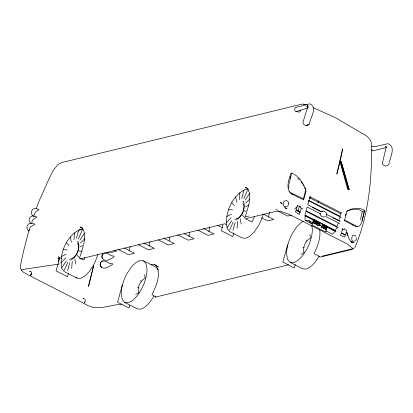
<?xml version="1.0" encoding="UTF-8"?>
<svg xmlns="http://www.w3.org/2000/svg" width="413" height="413" viewBox="0 0 413 413"><rect width="100%" height="100%" fill="white"/><g stroke="black" fill="none" stroke-linecap="round" stroke-linejoin="round"><path stroke-width="0.62" d="M31.207 273.685L30.846 275.079C32.343 273.938 31.78 270.902 29.581 271.269L29.979 271.418M84.397 240.335L84.65 235.42L83.989 231.29L82.461 228.374L80.163 226.861L82.455 227.904M83.137 230.031L79.554 229.711C66.116 236.541 58.687 254.32 61.945 268.863L64.397 271.697L76.906 278.078L80.489 278.398L84.768 276.168L89.234 271.656L93.338 265.409A26.866 13.206 -63 0 0 97.773 254.454M248.487 189.928L244.909 189.608C231.466 196.438 224.037 214.218 227.3 228.761L229.752 231.595L242.255 237.976L245.838 238.296L250.118 236.066L254.584 231.554L258.688 225.307A26.866 13.206 -63 0 0 263.127 214.352M305.145 216.2L304.99 219.644M71.681 268.367L72.244 261.346M73.963 239.7L74.526 232.679M237.036 228.265L237.594 221.244M239.318 199.598L239.876 192.582M302.492 208.322L302.388 208.988M305.377 214.388L305.806 211.848M288.79 185.323L288.914 184.451M30.557 223.066C27.351 220.377 29.927 214.93 34.093 216.02L34.036 216.355L36.272 216.608L36.793 217.217L32.957 219.489L31.827 221.766L32.023 222.659M129.264 250.944L130.1 246.607M149.155 246.122L149.991 241.786M169.17 240.676L169.882 236.959M188.937 236.473L189.779 232.137M208.833 231.647L209.789 226.691M268.507 217.176L269.462 212.22M310.086 198.235L310.323 197.001M83.596 244.32L84.386 240.48M360.544 219.623L362.242 211.42C358.025 207.708 350.988 209.489 347.312 210.914M388.855 164.348C389.345 158.293 396.841 146.858 387.884 143.657L374.963 146.672L371.648 146.419M291.655 173.45L289.115 183.573M93.524 265.905L88.609 285.982L93.668 265.781M289.998 178.23L290.489 176.423M58.006 263.819L56.085 270.84L67.526 276.679L68.372 273.597M58.501 262.007L59.658 257.789M67.649 270.469L69.792 262.622M76.415 238.425L78.558 230.578M122.32 284.949L117.597 302.218L129.037 308.057L129.832 305.145M222.953 224.94L221.363 230.759L232.803 236.592L233.815 232.896M232.999 230.366L235.147 222.519M241.765 198.323L243.913 190.476M287.593 244.868L282.869 262.136L294.314 267.97L295.269 264.48M299.28 206.567L297.933 211.502L300.205 212.664M305.605 190.641L303.374 198.798L291.232 192.979M326.363 214.213L340.095 221.218L338.737 220.754L339.584 217.646L341.148 217.377L308.878 200.919L307.83 204.755L321.562 211.766M308.991 200.506L310.142 196.299M313.137 220.31L313.467 219.096M317.943 202.731L318.444 200.914M332.589 228.854L332.253 230.067L334.06 229.628M345.536 215.503L346.042 213.666M344.39 220.749L346.992 211.239M362.155 220.831L364.694 210.707L362.5 211.549M300.566 110.157L300.065 111.789L298.697 112.119L296.467 111.371M309.311 123.895C310.086 118.386 318.129 107.117 309.75 103.818L295.682 107.478L295.119 107.788L294.722 109.089L294.913 110.751L295.744 111.711L307.659 107.979M306.25 210.181L307.076 207.507M81.702 251.078L83.266 246.138M246.979 210.991C249.116 203.976 251.734 195.581 247.614 188.818L245.332 187.321L248.068 188.715M29.08 230.996C24.821 228.895 27.568 221.92 31.507 223.681L34.238 223.784L34.785 224.362L30.34 227.042L28.621 231.461L23.458 251.553L20.681 264.537L20.65 268.842L21.636 270.577L23.396 272.177L28.053 274.851L85.331 304.066C96.456 311.769 109.92 304.804 121.933 304.159M79.792 257.01L81.495 252.069M246.695 212.339L245.126 216.913L248.874 216.004M354.798 247.821C368.479 215.731 371.953 180.063 371.586 145.438C371.731 139.532 367.033 135.521 362.087 133.363L335.635 117.782L313.41 107.793M341.969 229.179L342.248 228.606M64.268 270.164L67.747 262.441M78.465 238.611L81.939 230.882M84.861 257.707L83.839 259.983L79.972 258.228L79.977 258.977L224.791 223.758L226.417 224.589M229.623 230.062L233.097 222.339M243.815 198.508L247.289 190.78M326.456 215.839C327.793 213.273 324.623 210.346 322.037 211.255L322.646 211.239L320.7 211.549L312.419 207.326M84.722 301.898L84.531 302.316C86.033 301.113 85.228 298.165 83.07 298.594L83.462 298.702M254.62 216.376L251.976 221.967L245.384 218.751L277.448 210.96L280.768 211.435L289.157 214.326L347.436 244.052L352.81 248.549L352.568 249.276L320.483 257.062L314.035 253.623C317.669 246.344 320.803 238.151 319.765 229.891M355.691 240.66L356.352 239.261L356.419 237.594M84.314 302.61L84.572 302.197L84.36 302.507M61.96 267.49L66.343 260.82M79.864 240.232L84.247 233.557M153.946 296.064C150.704 301.34 146.878 306.916 140.838 309.182L137.255 308.862L124.747 302.481L122.294 299.647L121.267 294.639A26.866 13.206 -63 0 1 127.054 273.483L131.164 267.237L135.624 262.725L139.904 260.495L143.487 260.815L155.995 267.196L158.447 270.03M227.31 227.387L231.693 220.718M245.214 200.129L249.602 193.454M319.295 255.962C316.053 261.238 312.228 266.813 306.188 269.08L302.605 268.76L290.096 262.379L287.644 259.545L286.622 254.537A26.866 13.206 -63 0 1 292.409 233.381L296.513 227.135L300.974 222.622L303.116 221.507M348.737 188.7L348.861 189.139M346.755 211.528C351.478 207.853 359.656 207.083 364.762 210.485C362.371 213.449 363.409 228.967 355.407 226.582M308.299 201.689L308.878 200.919M30.645 275.326L31.166 274.676L30.753 275.161M354.937 240.841C350.622 244.351 350.704 232.679 355.19 235.616M342.232 229.23L342.578 228.9M60.99 262.771L65.755 257.955M80.452 243.092L84.784 238.714M226.339 222.669L231.104 217.852M245.802 202.989L249.7 199.051M296.839 206.934L294.515 209.035M103.58 253.51L103.064 253.881A3.856 3.092 76.4 0 0 102.388 258.347C105.279 262.916 111.056 258.739 114.272 256.736L113.683 256.096L111.18 255.709C109.053 254.016 105.609 252.033 102.992 253.897A3.825 3.335 69.1 0 0 101.98 257.413L102.538 258.626M388.638 164.797L385.659 166.191L383.486 165.185L382.309 163.465L386.078 147.761L386.826 146.997L386.594 147.426L385.499 146.233L385.938 146.434M348.365 188.947L347.467 189.046M61.485 256.576L66.054 254.196M80.153 246.855L83.581 245.069M226.835 216.474L231.404 214.094M245.503 206.753L248.931 204.967M144.689 278.496C139.992 280.985 137.379 287.231 138.448 292.373M135.671 294.417L139.098 292.636M310.039 238.394C305.341 240.882 302.734 247.129 303.798 252.271M301.02 254.315L304.448 252.534M324.664 216.619C322.62 217.852 320.013 215.72 319.951 213.552M31.429 223.319L31.595 223.448M308.139 124.834L306.043 125.676L303.922 124.494L302.843 122.728L307.535 107.494L308.325 106.781L308.072 107.204L307.076 106.095L307.68 105.093L306.905 106.373L307.076 106.095L308.005 106.616M79.069 230.201L81.826 228.936L82.998 228.941M33.783 215.942L34.083 216.03M109.497 252.379L106.286 252.415M386.64 147.503L372.64 150.921L372.304 150.766L372.433 150.224L371.411 149.506M309.538 197.161L310.282 196.98L341.572 212.938L340.823 213.118L339.961 216.273L308.676 200.31M275.745 209.484L277.056 209.169M110.545 252.575L116.512 251.13L114.829 250.268M291.263 215.199L287.68 216.066L277.582 210.914M100.509 266.132L100.772 266.065A3.856 3.092 76.4 0 1 102.899 260.877L105.707 261.315L109.197 263.308L112.233 263.571L112.842 264.175C109.61 265.993 105.759 269.472 101.856 267.66C99.032 266.101 99.662 260.99 103.116 260.882M101.061 266.984L101.866 267.655M322.073 256.163L354.003 248.419M288.63 264.79L154.968 297.231L155.691 296.854L151.927 294.717C156.16 286.132 161.292 275.125 156.413 265.838L154.157 264.351L151.266 264.356M356.749 226.169L357.328 226.045M291.563 193.981L303.653 199.902L306.043 191.162L305.759 189.035L305.119 189.061M347.472 188.08L347.813 188.065M228.73 209.546L232.555 209.892M244.351 210.955L246.902 211.182M305.253 220.392L308.836 220.712L312.817 222.746M236.133 218.312L237.403 218.431C242.095 215.942 244.708 209.696 243.639 204.554L242.772 203.547M234.687 219.711L236.251 219.855C242.054 216.784 245.281 209.066 243.964 202.711L242.89 201.472L243.551 201.812M302.915 247.392L304.19 247.506M290.096 262.379L293.679 262.699L297.959 260.474L302.424 255.962L306.529 249.71A26.866 13.206 -63 0 0 312.316 228.554L311.676 225.426M63.38 249.648L67.205 249.994M79.002 251.052L82.192 251.341M70.783 258.414L72.048 258.528C76.746 256.045 79.358 249.798 78.289 244.656L77.422 243.649L78.465 244.181M69.332 259.813L70.902 259.953C76.699 256.881 79.926 249.168 78.609 242.813L77.536 241.574L78.202 241.915M137.565 287.494L138.84 287.608M124.747 302.481L128.329 302.801L132.609 300.571L137.075 296.064L141.179 289.812A26.866 13.206 -63 0 0 146.966 268.656L145.939 263.649L143.487 260.815M355.428 225.973L356.042 226.04L344.896 219.979M347.731 188.999L348.092 189.046M343.972 228.456L344.597 228.642M306.229 104.659L303.834 104.293L305.543 104.819L302.533 103.993L61.79 162.562L57.99 164.477L53.375 170.223L49.622 177.482L38.734 201.921L36.246 208.508C31.584 207.512 29.478 214.027 33.51 216.169M36.576 208.575C35.797 208.999 38.755 208.813 39.008 209.804L35.601 211.843L34.377 214.058L34.465 215.214M347.896 188.132L348.67 188.462M292.977 194.642C284.5 190.987 288.878 178.829 291.134 172.928C298.351 175.22 302.657 182.5 305.759 189.035M351.458 241.889L353.569 242.818L350.998 241.538M340.312 161.746L341.19 162.159L341.525 163.125L348.892 189.613M340.333 161.452L341.2 161.87M309.482 197.713L340.766 213.671M344.153 220.563L352.919 225.07M332.666 217.651L338.737 220.754M307.205 207.032L321.087 214.11M325.599 216.412L339.476 223.49L337.86 223.96L337.049 226.541L305.759 210.578M305.935 211.332L338.139 227.759L336.574 228.121L335.124 230.702L326.719 226.417M304.758 214.982L335.47 230.65M304.871 215.266L314.954 220.413M305.171 215.968L313.761 220.351M326.926 227.067L336.089 231.739L334.478 231.894L332.408 234.186L325.707 230.79M305.093 220.274L312.336 223.97M263.096 214.001L273.757 219.442L267.789 220.888L261.615 217.739M217.904 225.384L222.395 227.677M203.418 228.477L214.084 233.913L208.116 235.364L198.013 230.211M184.09 233.588L194.187 238.74L188.225 240.185L177.559 234.749M163.636 238.125L174.296 243.562L168.328 245.012L158.231 239.86M143.745 242.947L154.405 248.389L148.437 249.834L138.34 244.682M124.416 248.058L134.514 253.21L128.546 254.661L117.886 249.22M57.856 258.197L59.575 259.075M154.157 264.351L158.623 266.886M61.537 258.646L58.305 256.752L58.532 262.167L59.152 264.077L23.433 269.322L21.636 269.988L21.636 270.577M300.365 206.077L300.917 206.495M352.113 224.595L354.416 225.983M350.967 241.574L352.408 242.457C349.021 240.433 347.844 236.319 347.498 232.627M284.918 207.801L286.978 208.885L284.583 207.352M348.035 188.849L348.908 189.536M290.845 193.072L290.313 192.603M297.721 178.209L299.394 179.8M308.836 220.712L311.288 223.547M305.987 240.567L306.73 241.435M231.796 202.726L234.419 205.751M242.493 215.09L245.11 218.121M140.632 280.67L141.38 281.537M66.447 242.829L69.064 245.854M77.143 255.193L79.761 258.218M76.09 277.133L76.906 278.078M289.616 191.869L289.43 191.606M355.247 235.694L355.583 236.179M301.015 181.73L302.538 184.038M340.276 162.407C339.099 160.951 340.751 160.507 340.513 162.34L347.947 187.76M282.249 204.177L280.566 202.127L281.707 203.919M348.908 189.639L349.3 189.779L341.381 161.86L341.123 161.917M100.772 266.065L101.237 266.937M340.271 162.392L347.266 187.9M347.281 235.952L346.708 232.374M29.297 229.411L29.473 230.175M309.853 234.677L310.586 238.239M235.668 196.836L236.763 202.179M240.144 218.668L241.238 224.011M144.504 274.779L145.237 278.341M70.318 236.933L71.413 242.281M74.794 258.765L75.889 264.113M301.696 208.044L301.774 208.591M288.801 187.998L288.739 186.211M303.111 185.003A33.35 26.757 76.4 0 1 303.658 186M304.438 187.548A33.35 26.757 76.4 0 1 304.897 188.55M316.425 221.544L316.415 224.383L317.773 222.23L318.077 222.38L316.446 224.873L316.157 224.729L316.126 221.389L316.425 221.544M319.497 224.016L319.017 225.452L317.912 225.23L318.521 223.005L319.497 224.016M288.558 203.232C289.43 206.701 284.015 208.493 283.313 204.76C281.604 200.904 288.403 198.498 288.558 203.232M314.928 223.753L315.119 224.197L315.527 222.71L314.691 222.282L315.036 223.366C312.321 223.96 314.737 218.926 315.635 222.148C315.165 218.054 311.438 224.068 314.928 223.753M326.285 228.508L325.816 229.473L324.783 229.081L324.886 228.694L325.496 229.122L325.965 228.74L325.821 228.095L325.212 227.733L325.604 226.303L326.673 226.851L326.58 227.196L325.79 226.794L325.589 227.517L325.898 227.692A0.878 0.702 76.4 0 1 326.213 228.141L326.285 228.508M324.778 226.236L324.339 227.331A0.94 0.754 76.4 0 1 323.952 228.616L323.369 228.487A0.764 0.614 76.4 0 1 323.085 228.064L323.183 227.176L323.715 226.82L323.689 225.679A0.64 0.511 76.4 0 1 324.097 225.488L324.566 225.725A0.64 0.511 76.4 0 1 324.778 226.236M323.828 226.107L324.014 226.758L324.401 226.556L324.365 225.983L323.828 226.107M322.93 225.369L322.889 225.72A0.94 0.754 76.4 0 1 322.615 226.148L321.469 227.026L322.383 227.491L322.285 227.852C318.857 226.928 323.493 226.133 322.393 224.982A0.614 0.49 76.4 0 0 321.97 224.992L321.928 224.61L322.491 224.62L322.93 225.369M319.807 224.192L319.125 225.823L317.535 225.431L318.335 222.514L319.461 223.19A1.084 0.867 76.4 0 1 319.786 223.898L319.807 224.192M323.343 227.573L323.787 228.296A0.537 0.428 76.4 0 0 324.133 227.976L323.911 227.135L323.343 227.573M342.635 148.964L336.843 174.038L340.1 161.468L342.635 148.964M88.707 285.868L88.599 286.323L88.712 285.868M313.596 219.344L312.052 224.997L325.79 232.003L327.339 226.355L313.596 219.344M320.09 224.961L319.998 225.307L320.886 225.761L320.978 225.415L320.09 224.961M297.525 205.478L296.209 209.758L300.199 211.797L301.118 208.808L300.576 207.243A1.864 1.528 81.2 0 0 300.194 206.892L297.525 205.478M342.398 229.86L341.474 232.849L345.464 234.883L346.786 230.604L344.086 229.282A1.864 1.528 81.2 0 0 343.621 229.205L342.398 229.86M296.075 210.16L295.429 211.921L299.234 214.466L300.065 212.194L296.075 210.16M341.339 233.252L340.513 235.524L344.69 237.047L345.33 235.286L341.339 233.252M309.079 124.385L306.699 125.516L309.079 124.385"/></g></svg>
